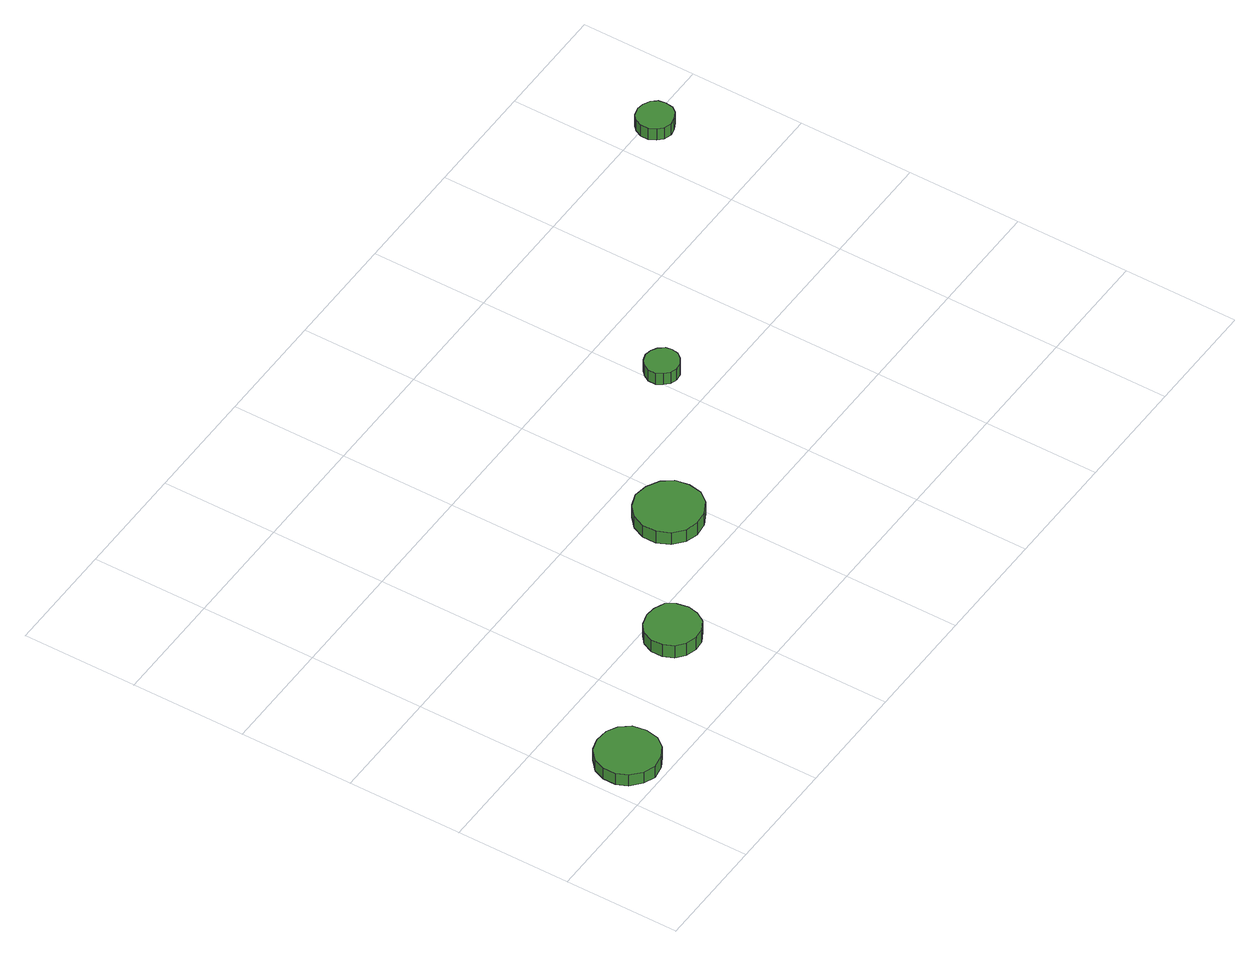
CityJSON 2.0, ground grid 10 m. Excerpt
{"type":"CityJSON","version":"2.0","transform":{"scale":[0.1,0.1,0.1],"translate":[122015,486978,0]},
"CityObjects":{
"tree1":{"type":"SolitaryVegetationObject","attributes":{"function":"something"},"geometry":[{"type":"MultiSurface","lod":"1","boundaries":[[[0,1,2,3,4,5,6,7,8,9,10,11,12,13,14]],[[15,16,17,18,19,20,21,22,23,24,25,26,27,28,29]],[[0,29,28,1]],[[1,28,27,2]],[[2,27,26,3]],[[3,26,25,4]],[[4,25,24,5]],[[5,24,23,6]],[[6,23,22,7]],[[7,22,21,8]],[[8,21,20,9]],[[9,20,19,10]],[[10,19,18,11]],[[11,18,17,12]],[[12,17,16,13]],[[13,16,15,14]],[[14,15,29,0]]]}]},
"tree2":{"type":"SolitaryVegetationObject","attributes":{"function":"something"},"geometry":[{"type":"MultiSurface","lod":"1","boundaries":[[[30,31,32,33,34,35,36,37,38,39,40,41,42,43,44]],[[45,46,47,48,49,50,51,52,53,54,55,56,57,58,59]],[[30,59,58,31]],[[31,58,57,32]],[[32,57,56,33]],[[33,56,55,34]],[[34,55,54,35]],[[35,54,53,36]],[[36,53,52,37]],[[37,52,51,38]],[[38,51,50,39]],[[39,50,49,40]],[[40,49,48,41]],[[41,48,47,42]],[[42,47,46,43]],[[43,46,45,44]],[[44,45,59,30]]]}]},
"tree3":{"type":"SolitaryVegetationObject","attributes":{"function":"something"},"geometry":[{"type":"MultiSurface","lod":"1","boundaries":[[[60,61,62,63,64,65,66,67,68,69,70,71,72,73,74]],[[75,76,77,78,79,80,81,82,83,84,85,86,87,88,89]],[[60,89,88,61]],[[61,88,87,62]],[[62,87,86,63]],[[63,86,85,64]],[[64,85,84,65]],[[65,84,83,66]],[[66,83,82,67]],[[67,82,81,68]],[[68,81,80,69]],[[69,80,79,70]],[[70,79,78,71]],[[71,78,77,72]],[[72,77,76,73]],[[73,76,75,74]],[[74,75,89,60]]]}]},
"tree4":{"type":"SolitaryVegetationObject","attributes":{"function":"something"},"geometry":[{"type":"MultiSurface","lod":"1","boundaries":[[[90,91,92,93,94,95,96,97,98,99,100,101,102,103,104]],[[105,106,107,108,109,110,111,112,113,114,115,116,117,118,119]],[[90,119,118,91]],[[91,118,117,92]],[[92,117,116,93]],[[93,116,115,94]],[[94,115,114,95]],[[95,114,113,96]],[[96,113,112,97]],[[97,112,111,98]],[[98,111,110,99]],[[99,110,109,100]],[[100,109,108,101]],[[101,108,107,102]],[[102,107,106,103]],[[103,106,105,104]],[[104,105,119,90]]]}]},
"tree5":{"type":"SolitaryVegetationObject","attributes":{"function":"something"},"geometry":[{"type":"MultiSurface","lod":"1","boundaries":[[[120,121,122,123,124,125,126,127,128,129,130,131,132,133,134]],[[135,136,137,138,139,140,141,142,143,144,145,146,147,148,149]],[[120,149,148,121]],[[121,148,147,122]],[[122,147,146,123]],[[123,146,145,124]],[[124,145,144,125]],[[125,144,143,126]],[[126,143,142,127]],[[127,142,141,128]],[[128,141,140,129]],[[129,140,139,130]],[[130,139,138,131]],[[131,138,137,132]],[[132,137,136,133]],[[133,136,135,134]],[[134,135,149,120]]]}]}
},
"vertices":[
[62,31,20],[60,43,20],[53,52,20],[44,57,20],[32,58,20],[22,55,20],[13,47,20],[9,37,20],[9,26,20],[13,16,20],[22,8,20],[32,4,20],[44,6,20],[53,11,20],[60,20,20],[60,20,8],[53,11,8],[44,6,8],[32,4,8],[22,8,8],[13,16,8],[9,26,8],[9,37,8],[13,47,8],[22,55,8],[32,58,8],[44,57,8],[53,52,8],[60,43,8],[62,31,8],
[192,76,22],[190,86,22],[185,94,22],[176,98,22],[167,99,22],[157,96,22],[150,90,22],[146,81,22],[146,71,22],[150,62,22],[157,56,22],[167,53,22],[176,54,22],[185,59,22],[190,67,22],[190,67,9],[185,59,9],[176,54,9],[167,53,9],[157,56,9],[150,62,9],[146,71,9],[146,81,9],[150,90,9],[157,96,9],[167,99,9],[176,98,9],[185,94,9],[190,86,9],[192,76,9],
[307,150,20],[305,162,20],[298,171,20],[287,177,20],[275,179,20],[264,175,20],[255,167,20],[250,156,20],[250,144,20],[255,133,20],[264,125,20],[275,122,20],[287,123,20],[298,129,20],[305,138,20],[305,138,7],[298,129,7],[287,123,7],[275,122,7],[264,125,7],[255,133,7],[250,144,7],[250,156,7],[255,167,7],[264,175,7],[275,179,7],[287,177,7],[298,171,7],[305,162,7],[307,150,7],
[425,242,20],[424,247,20],[420,252,20],[415,255,20],[409,256,20],[403,254,20],[399,250,20],[396,245,20],[396,238,20],[399,233,20],[403,229,20],[409,227,20],[415,228,20],[420,231,20],[424,236,20],[424,236,8],[420,231,8],[415,228,8],[409,227,8],[403,229,8],[399,233,8],[396,238,8],[396,245,8],[399,250,8],[403,254,8],[409,256,8],[415,255,8],[420,252,8],[424,247,8],[425,242,8],
[652,394,18],[651,400,18],[647,405,18],[641,408,18],[635,409,18],[628,407,18],[624,403,18],[621,397,18],[621,390,18],[624,384,18],[628,380,18],[635,378,18],[641,379,18],[647,382,18],[651,387,18],[651,387,6],[647,382,6],[641,379,6],[635,378,6],[628,380,6],[624,384,6],[621,390,6],[621,397,6],[624,403,6],[628,407,6],[635,409,6],[641,408,6],[647,405,6],[651,400,6],[652,394,6]
]}
